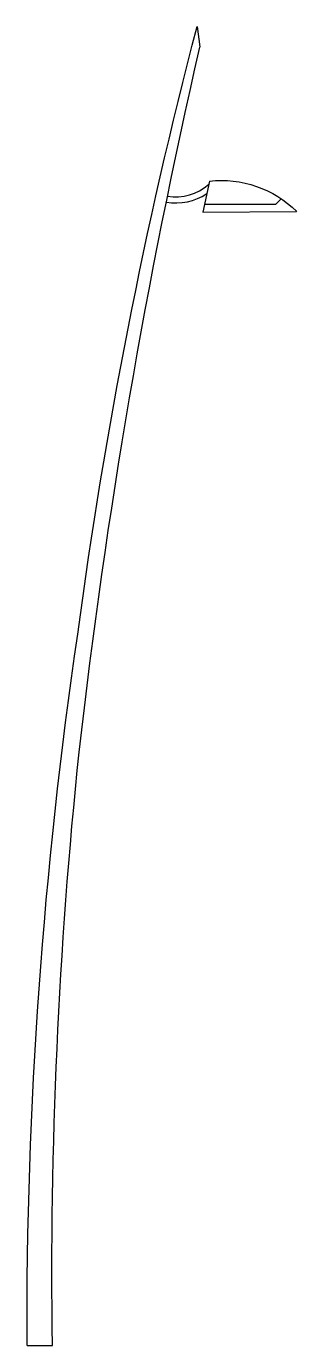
# Model space of a CAD drawing. Header units: metres. Extents: x -0.1 to 2.1, y 0 to 10.9.
import ezdxf

# ---------------------------------------------------------------- set-up
doc = ezdxf.new("R2010")
doc.units = ezdxf.units.M

msp = doc.modelspace()

# ---------------------------------------------------------------- linework, layer by layer
for p, q in [((1.305, 10.927), (1.329, 10.757)), ((-0.105, 0), (0.105, 0))]:
    msp.add_line(p, q)
at = {"flags": 128}
for points in [[(1.407, 9.645), (1.353, 9.389), (2.131, 9.395)], [(1.367, 9.455), (1.958, 9.455), (2.004, 9.5)]]:
    msp.add_lwpolyline(points, dxfattribs=at)
at = {"extrusion": (0, 0, -1)}
for centre, radius, start, end in [((-41.35, 0.44), 41.395, 7.5706, 14.676), ((-52.451, -1.025), 52.462, 6.5023, 12.9776), ((-1.506, 8.759), 0.892, 83.6212, 134.5293), ((-39.6, 0.13), 39.706, 359.813, 8.3461), ((-41.421, 0.602), 41.32, 359.1652, 5.9929)]:
    msp.add_arc(centre, radius, start, end, dxfattribs=at)
for radius, start, end in [(0.412, 260.2565, 311.1426), (0.463, 260.0582, 303.5367)]:
    msp.add_arc((1.13, 9.928), radius, start, end)

doc.saveas('drawing.dxf')
